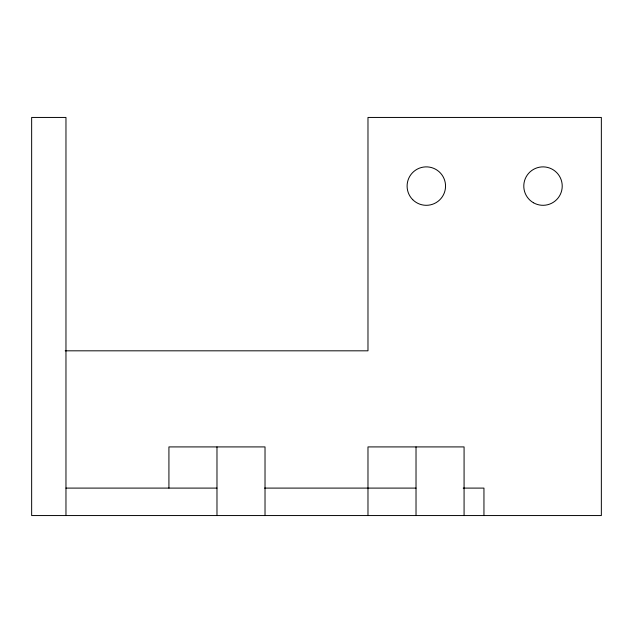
<?xml version="1.0" encoding="UTF-8"?>
<svg xmlns="http://www.w3.org/2000/svg" width="633" height="633" viewBox="0 0 633 633"><rect width="100%" height="100%" fill="white"/><g stroke="black" fill="none" stroke-linecap="round" stroke-linejoin="round"><path stroke-width="0.95" d="M65.183 350.817L367.979 350.817L367.979 117.445L601.35 117.445L601.35 515.555L31.65 515.555L31.65 117.445L65.967 117.445L65.967 515.555M65.967 488.098L216.977 488.098M264.586 488.098L416.023 488.098M463.206 488.098L483.952 488.098L483.952 515.555M464.076 515.555L464.076 446.914L367.979 446.914L367.979 515.555M416.023 446.914L416.023 515.555M265.021 515.555L265.021 446.914L168.924 446.914L168.924 488.098M216.977 446.914L216.977 515.555M412.732 199.68A19.219 19.219 0 0 0 444.888 191.063A19.219 19.219 0 0 0 421.349 167.523A19.219 19.219 0 0 0 412.732 199.68M533.397 202.734A19.219 19.219 0 0 0 562.223 186.086A19.219 19.219 0 0 0 533.397 169.446A19.219 19.219 0 0 0 533.397 202.734"/></g></svg>
